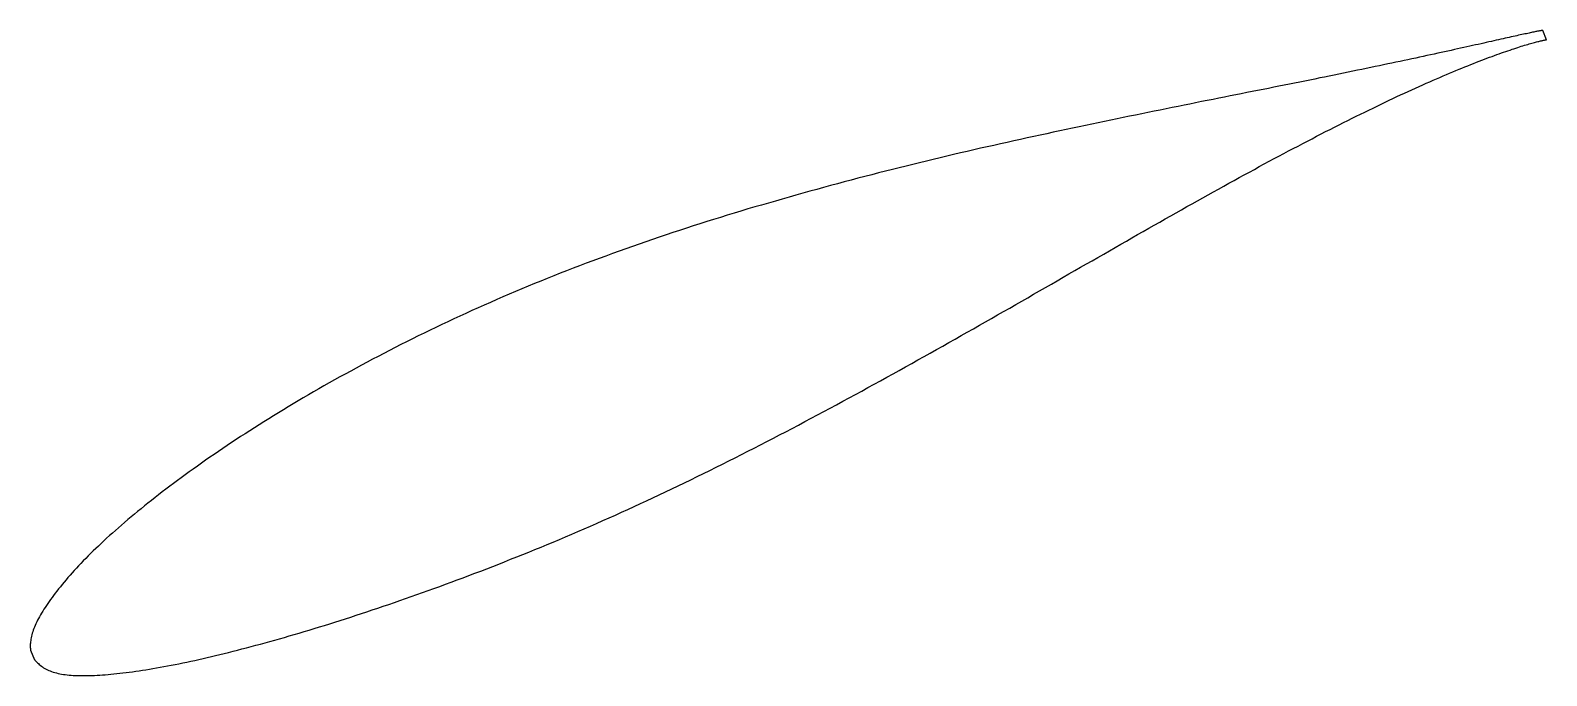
# Model space of a CAD drawing. Header units: metres. Extents: x -45 to 91, y -20 to 38.
import ezdxf

# ---------------------------------------------------------------- set-up
doc = ezdxf.new("R2010")
doc.units = ezdxf.units.M

msp = doc.modelspace()

# ---------------------------------------------------------------- linework, layer by layer
msp.add_lwpolyline([(91.09, 38.02), (91.09, 38.02), (91.08, 38.02), (91.07, 38.02), (91.04, 38.02), (91.02, 38.01), (90.99, 38.01), (90.95, 38), (90.91, 37.99), (90.86, 37.99), (90.81, 37.98), (90.75, 37.96), (90.68, 37.95), (90.61, 37.94), (90.54, 37.92), (90.46, 37.91), (90.37, 37.89), (90.28, 37.87), (90.18, 37.85), (90.08, 37.83), (89.97, 37.8), (89.86, 37.78), (89.74, 37.75), (89.61, 37.72), (89.48, 37.7), (89.35, 37.67), (89.21, 37.63), (89.06, 37.6), (88.91, 37.57), (88.75, 37.53), (88.59, 37.5), (88.42, 37.46), (88.25, 37.42), (88.07, 37.38), (87.89, 37.34), (87.7, 37.3), (87.51, 37.25), (87.31, 37.21), (87.1, 37.16), (86.89, 37.12), (86.68, 37.07), (86.46, 37.02), (86.23, 36.97), (86, 36.92), (85.77, 36.86), (85.53, 36.81), (85.28, 36.75), (85.03, 36.7), (84.77, 36.64), (84.51, 36.58), (84.24, 36.52), (83.97, 36.46), (83.69, 36.4), (83.41, 36.34), (83.12, 36.28), (82.83, 36.21), (82.54, 36.15), (82.23, 36.08), (81.93, 36.01), (81.62, 35.95), (81.3, 35.88), (80.98, 35.81), (80.65, 35.74), (80.32, 35.67), (79.98, 35.59), (79.64, 35.52), (79.3, 35.45), (78.94, 35.37), (78.59, 35.3), (78.23, 35.22), (77.86, 35.15), (77.5, 35.07), (77.12, 34.99), (76.74, 34.91), (76.36, 34.83), (75.97, 34.75), (75.58, 34.67), (75.18, 34.59), (74.78, 34.5), (74.38, 34.42), (73.97, 34.34), (73.55, 34.25), (73.13, 34.16), (72.71, 34.08), (72.28, 33.99), (71.85, 33.9), (71.42, 33.81), (70.98, 33.73), (70.53, 33.63), (70.08, 33.54), (69.63, 33.45), (69.18, 33.36), (68.72, 33.27), (68.25, 33.17), (67.79, 33.08), (67.31, 32.99), (66.84, 32.89), (66.36, 32.79), (65.88, 32.7), (65.39, 32.6), (64.9, 32.5), (64.41, 32.4), (63.91, 32.3), (63.41, 32.2), (62.9, 32.1), (62.39, 32), (61.88, 31.9), (61.37, 31.79), (60.85, 31.69), (60.33, 31.59), (59.8, 31.48), (59.28, 31.37), (58.75, 31.27), (58.21, 31.16), (57.67, 31.05), (57.13, 30.94), (56.59, 30.83), (56.05, 30.72), (55.5, 30.61), (54.95, 30.5), (54.39, 30.38), (53.84, 30.27), (53.28, 30.16), (52.71, 30.04), (52.15, 29.92), (51.58, 29.8), (51.01, 29.69), (50.44, 29.57), (49.87, 29.45), (49.29, 29.32), (48.71, 29.2), (48.13, 29.08), (47.55, 28.95), (46.96, 28.83), (46.38, 28.7), (45.79, 28.57), (45.2, 28.45), (44.61, 28.32), (44.01, 28.18), (43.42, 28.05), (42.82, 27.92), (42.22, 27.79), (41.62, 27.65), (41.02, 27.51), (40.41, 27.38), (39.81, 27.24), (39.2, 27.1), (38.59, 26.96), (37.98, 26.81), (37.37, 26.67), (36.76, 26.52), (36.15, 26.38), (35.54, 26.23), (34.92, 26.08), (34.31, 25.93), (33.69, 25.78), (33.08, 25.63), (32.46, 25.47), (31.84, 25.32), (31.22, 25.16), (30.6, 25), (29.98, 24.84), (29.36, 24.68), (28.74, 24.52), (28.12, 24.35), (27.5, 24.19), (26.88, 24.02), (26.26, 23.85), (25.64, 23.68), (25.02, 23.51), (24.4, 23.34), (23.77, 23.17), (23.15, 22.99), (22.53, 22.81), (21.91, 22.63), (21.29, 22.45), (20.67, 22.27), (20.05, 22.09), (19.43, 21.91), (18.81, 21.72), (18.2, 21.53), (17.58, 21.34), (16.96, 21.15), (16.34, 20.96), (15.73, 20.77), (15.11, 20.57), (14.5, 20.38), (13.89, 20.18), (13.28, 19.98), (12.67, 19.78), (12.06, 19.57), (11.45, 19.37), (10.84, 19.16), (10.24, 18.95), (9.63, 18.74), (9.03, 18.53), (8.43, 18.32), (7.83, 18.11), (7.23, 17.89), (6.63, 17.67), (6.04, 17.46), (5.45, 17.23), (4.85, 17.01), (4.27, 16.79), (3.68, 16.56), (3.09, 16.34), (2.51, 16.11), (1.93, 15.88), (1.35, 15.64), (0.77, 15.41), (0.19, 15.18), (-0.38, 14.94), (-0.95, 14.7), (-1.52, 14.46), (-2.09, 14.22), (-2.65, 13.98), (-3.21, 13.74), (-3.77, 13.49), (-4.33, 13.25), (-4.88, 13), (-5.44, 12.75), (-5.99, 12.5), (-6.53, 12.25), (-7.08, 12), (-7.62, 11.74), (-8.16, 11.49), (-8.69, 11.23), (-9.22, 10.97), (-9.75, 10.72), (-10.28, 10.46), (-10.81, 10.2), (-11.33, 9.94), (-11.85, 9.68), (-12.36, 9.41), (-12.87, 9.15), (-13.38, 8.89), (-13.89, 8.62), (-14.39, 8.36), (-14.89, 8.09), (-15.39, 7.82), (-15.88, 7.56), (-16.37, 7.29), (-16.86, 7.02), (-17.34, 6.76), (-17.82, 6.49), (-18.3, 6.22), (-18.78, 5.95), (-19.25, 5.68), (-19.71, 5.42), (-20.18, 5.15), (-20.64, 4.88), (-21.1, 4.61), (-21.55, 4.34), (-22, 4.07), (-22.44, 3.8), (-22.89, 3.53), (-23.33, 3.26), (-23.76, 2.99), (-24.19, 2.72), (-24.62, 2.46), (-25.04, 2.19), (-25.46, 1.92), (-25.88, 1.65), (-26.29, 1.38), (-26.7, 1.11), (-27.1, 0.85), (-27.5, 0.58), (-27.9, 0.31), (-28.29, 0.05), (-28.68, -0.22), (-29.07, -0.48), (-29.45, -0.75), (-29.82, -1.01), (-30.19, -1.27), (-30.56, -1.54), (-30.93, -1.8), (-31.29, -2.06), (-31.64, -2.32), (-31.99, -2.58), (-32.34, -2.84), (-32.68, -3.09), (-33.02, -3.35), (-33.36, -3.61), (-33.69, -3.86), (-34.01, -4.11), (-34.33, -4.37), (-34.65, -4.62), (-34.96, -4.87), (-35.27, -5.12), (-35.58, -5.37), (-35.87, -5.61), (-36.17, -5.86), (-36.46, -6.1), (-36.75, -6.35), (-37.03, -6.59), (-37.3, -6.83), (-37.58, -7.07), (-37.84, -7.31), (-38.11, -7.54), (-38.37, -7.78), (-38.62, -8.01), (-38.87, -8.24), (-39.11, -8.48), (-39.35, -8.71), (-39.59, -8.93), (-39.82, -9.16), (-40.04, -9.38), (-40.26, -9.61), (-40.48, -9.83), (-40.69, -10.05), (-40.9, -10.27), (-41.1, -10.48), (-41.3, -10.7), (-41.49, -10.91), (-41.67, -11.12), (-41.86, -11.33), (-42.03, -11.54), (-42.21, -11.74), (-42.38, -11.95), (-42.54, -12.15), (-42.7, -12.35), (-42.85, -12.54), (-43, -12.74), (-43.15, -12.93), (-43.29, -13.11), (-43.42, -13.3), (-43.55, -13.48), (-43.68, -13.66), (-43.8, -13.84), (-43.91, -14.02), (-44.03, -14.19), (-44.13, -14.36), (-44.23, -14.53), (-44.33, -14.7), (-44.42, -14.86), (-44.51, -15.02), (-44.59, -15.18), (-44.67, -15.33), (-44.74, -15.49), (-44.81, -15.64), (-44.87, -15.79), (-44.93, -15.93), (-44.98, -16.08), (-45.03, -16.22), (-45.07, -16.35), (-45.11, -16.49), (-45.14, -16.62), (-45.17, -16.75), (-45.2, -16.88), (-45.21, -17), (-45.23, -17.12), (-45.24, -17.23), (-45.25, -17.34), (-45.25, -17.44), (-45.25, -17.54), (-45.25, -17.63), (-45.24, -17.71), (-45.23, -17.77), (-45.23, -17.82), (-45.22, -17.86), (-44.87, -18.73), (-44.86, -18.73), (-44.84, -18.75), (-44.82, -18.78), (-44.78, -18.82), (-44.73, -18.88), (-44.67, -18.95), (-44.6, -19.02), (-44.52, -19.09), (-44.44, -19.17), (-44.35, -19.24), (-44.25, -19.32), (-44.16, -19.39), (-44.05, -19.46), (-43.94, -19.52), (-43.83, -19.59), (-43.71, -19.64), (-43.59, -19.7), (-43.46, -19.75), (-43.33, -19.8), (-43.19, -19.85), (-43.05, -19.89), (-42.9, -19.93), (-42.75, -19.97), (-42.6, -20), (-42.44, -20.03), (-42.27, -20.06), (-42.1, -20.08), (-41.93, -20.11), (-41.75, -20.12), (-41.57, -20.14), (-41.38, -20.15), (-41.18, -20.16), (-40.99, -20.17), (-40.78, -20.17), (-40.58, -20.17), (-40.37, -20.17), (-40.15, -20.17), (-39.93, -20.16), (-39.7, -20.16), (-39.47, -20.15), (-39.23, -20.14), (-38.99, -20.12), (-38.75, -20.11), (-38.5, -20.09), (-38.24, -20.07), (-37.98, -20.04), (-37.72, -20.02), (-37.45, -19.99), (-37.18, -19.96), (-36.9, -19.93), (-36.62, -19.9), (-36.33, -19.86), (-36.04, -19.82), (-35.74, -19.78), (-35.44, -19.74), (-35.14, -19.69), (-34.83, -19.64), (-34.51, -19.59), (-34.2, -19.54), (-33.87, -19.48), (-33.55, -19.42), (-33.22, -19.36), (-32.88, -19.3), (-32.54, -19.23), (-32.2, -19.17), (-31.85, -19.1), (-31.5, -19.02), (-31.15, -18.95), (-30.79, -18.87), (-30.42, -18.79), (-30.06, -18.71), (-29.68, -18.62), (-29.31, -18.54), (-28.93, -18.45), (-28.55, -18.36), (-28.16, -18.26), (-27.77, -18.17), (-27.37, -18.07), (-26.97, -17.97), (-26.57, -17.87), (-26.17, -17.76), (-25.76, -17.65), (-25.34, -17.54), (-24.93, -17.43), (-24.5, -17.32), (-24.08, -17.2), (-23.65, -17.08), (-23.22, -16.96), (-22.79, -16.84), (-22.35, -16.72), (-21.91, -16.59), (-21.46, -16.46), (-21.01, -16.33), (-20.56, -16.19), (-20.11, -16.06), (-19.65, -15.92), (-19.19, -15.78), (-18.73, -15.64), (-18.26, -15.49), (-17.79, -15.34), (-17.32, -15.19), (-16.84, -15.04), (-16.36, -14.89), (-15.88, -14.73), (-15.4, -14.57), (-14.91, -14.41), (-14.42, -14.25), (-13.93, -14.08), (-13.43, -13.92), (-12.93, -13.75), (-12.43, -13.57), (-11.93, -13.4), (-11.42, -13.22), (-10.92, -13.04), (-10.41, -12.86), (-9.89, -12.68), (-9.38, -12.5), (-8.86, -12.31), (-8.34, -12.12), (-7.82, -11.93), (-7.3, -11.73), (-6.77, -11.54), (-6.24, -11.34), (-5.71, -11.14), (-5.18, -10.94), (-4.65, -10.74), (-4.11, -10.53), (-3.57, -10.32), (-3.03, -10.11), (-2.49, -9.9), (-1.95, -9.68), (-1.4, -9.47), (-0.86, -9.25), (-0.31, -9.03), (0.24, -8.8), (0.79, -8.58), (1.34, -8.35), (1.89, -8.12), (2.45, -7.88), (3, -7.65), (3.56, -7.41), (4.12, -7.17), (4.68, -6.93), (5.24, -6.69), (5.8, -6.44), (6.36, -6.19), (6.92, -5.94), (7.49, -5.69), (8.05, -5.43), (8.61, -5.18), (9.18, -4.92), (9.75, -4.66), (10.31, -4.4), (10.88, -4.13), (11.45, -3.86), (12.02, -3.6), (12.59, -3.32), (13.16, -3.05), (13.73, -2.78), (14.3, -2.5), (14.87, -2.22), (15.44, -1.94), (16.01, -1.66), (16.58, -1.38), (17.15, -1.09), (17.72, -0.81), (18.29, -0.52), (18.87, -0.23), (19.44, 0.06), (20.01, 0.35), (20.58, 0.65), (21.15, 0.94), (21.73, 1.24), (22.3, 1.54), (22.87, 1.83), (23.44, 2.13), (24.01, 2.43), (24.58, 2.74), (25.15, 3.04), (25.72, 3.34), (26.29, 3.65), (26.86, 3.95), (27.43, 4.26), (28, 4.57), (28.56, 4.88), (29.13, 5.18), (29.7, 5.49), (30.26, 5.8), (30.83, 6.11), (31.39, 6.42), (31.96, 6.74), (32.52, 7.05), (33.08, 7.36), (33.65, 7.67), (34.21, 7.98), (34.77, 8.3), (35.33, 8.61), (35.88, 8.92), (36.44, 9.24), (37, 9.55), (37.55, 9.86), (38.11, 10.17), (38.66, 10.49), (39.21, 10.8), (39.76, 11.11), (40.31, 11.42), (40.86, 11.74), (41.41, 12.05), (41.95, 12.36), (42.49, 12.67), (43.04, 12.98), (43.58, 13.29), (44.12, 13.6), (44.66, 13.91), (45.19, 14.22), (45.73, 14.52), (46.26, 14.83), (46.8, 15.14), (47.33, 15.44), (47.85, 15.75), (48.38, 16.05), (48.91, 16.35), (49.43, 16.65), (49.95, 16.95), (50.47, 17.25), (50.99, 17.55), (51.51, 17.85), (52.02, 18.14), (52.54, 18.43), (53.05, 18.73), (53.56, 19.02), (54.06, 19.31), (54.57, 19.6), (55.07, 19.88), (55.57, 20.17), (56.07, 20.45), (56.56, 20.73), (57.06, 21.01), (57.55, 21.29), (58.04, 21.57), (58.53, 21.84), (59.01, 22.12), (59.49, 22.39), (59.97, 22.66), (60.45, 22.92), (60.93, 23.19), (61.4, 23.45), (61.87, 23.71), (62.34, 23.97), (62.8, 24.23), (63.27, 24.49), (63.73, 24.74), (64.18, 24.99), (64.64, 25.24), (65.09, 25.48), (65.54, 25.73), (65.99, 25.97), (66.43, 26.21), (66.87, 26.45), (67.31, 26.68), (67.74, 26.91), (68.17, 27.14), (68.6, 27.37), (69.03, 27.59), (69.45, 27.82), (69.87, 28.03), (70.29, 28.25), (70.7, 28.47), (71.11, 28.68), (71.52, 28.89), (71.93, 29.09), (72.33, 29.3), (72.73, 29.5), (73.12, 29.7), (73.51, 29.89), (73.9, 30.09), (74.28, 30.28), (74.66, 30.47), (75.04, 30.65), (75.41, 30.83), (75.79, 31.01), (76.15, 31.19), (76.52, 31.37), (76.87, 31.54), (77.23, 31.71), (77.58, 31.87), (77.93, 32.04), (78.28, 32.2), (78.62, 32.35), (78.95, 32.51), (79.29, 32.66), (79.62, 32.81), (79.94, 32.96), (80.27, 33.1), (80.58, 33.25), (80.9, 33.38), (81.21, 33.52), (81.51, 33.65), (81.81, 33.78), (82.11, 33.91), (82.41, 34.04), (82.69, 34.16), (82.98, 34.28), (83.26, 34.39), (83.54, 34.51), (83.81, 34.62), (84.08, 34.73), (84.34, 34.83), (84.6, 34.94), (84.86, 35.04), (85.11, 35.14), (85.35, 35.23), (85.59, 35.33), (85.83, 35.42), (86.06, 35.5), (86.29, 35.59), (86.52, 35.67), (86.74, 35.75), (86.95, 35.83), (87.16, 35.91), (87.36, 35.98), (87.56, 36.05), (87.76, 36.12), (87.95, 36.18), (88.14, 36.24), (88.32, 36.31), (88.49, 36.36), (88.67, 36.42), (88.83, 36.47), (88.99, 36.53), (89.15, 36.58), (89.3, 36.62), (89.45, 36.67), (89.59, 36.71), (89.73, 36.75), (89.86, 36.79), (89.99, 36.83), (90.11, 36.86), (90.22, 36.89), (90.34, 36.92), (90.44, 36.95), (90.54, 36.98), (90.64, 37), (90.73, 37.02), (90.81, 37.05), (90.89, 37.06), (90.97, 37.08), (91.04, 37.1), (91.1, 37.11), (91.16, 37.12), (91.21, 37.13), (91.26, 37.14), (91.3, 37.15), (91.34, 37.16), (91.37, 37.16), (91.4, 37.17), (91.42, 37.17), (91.43, 37.17), (91.44, 37.17), (91.44, 37.17)], close=True)

doc.saveas('drawing.dxf')
